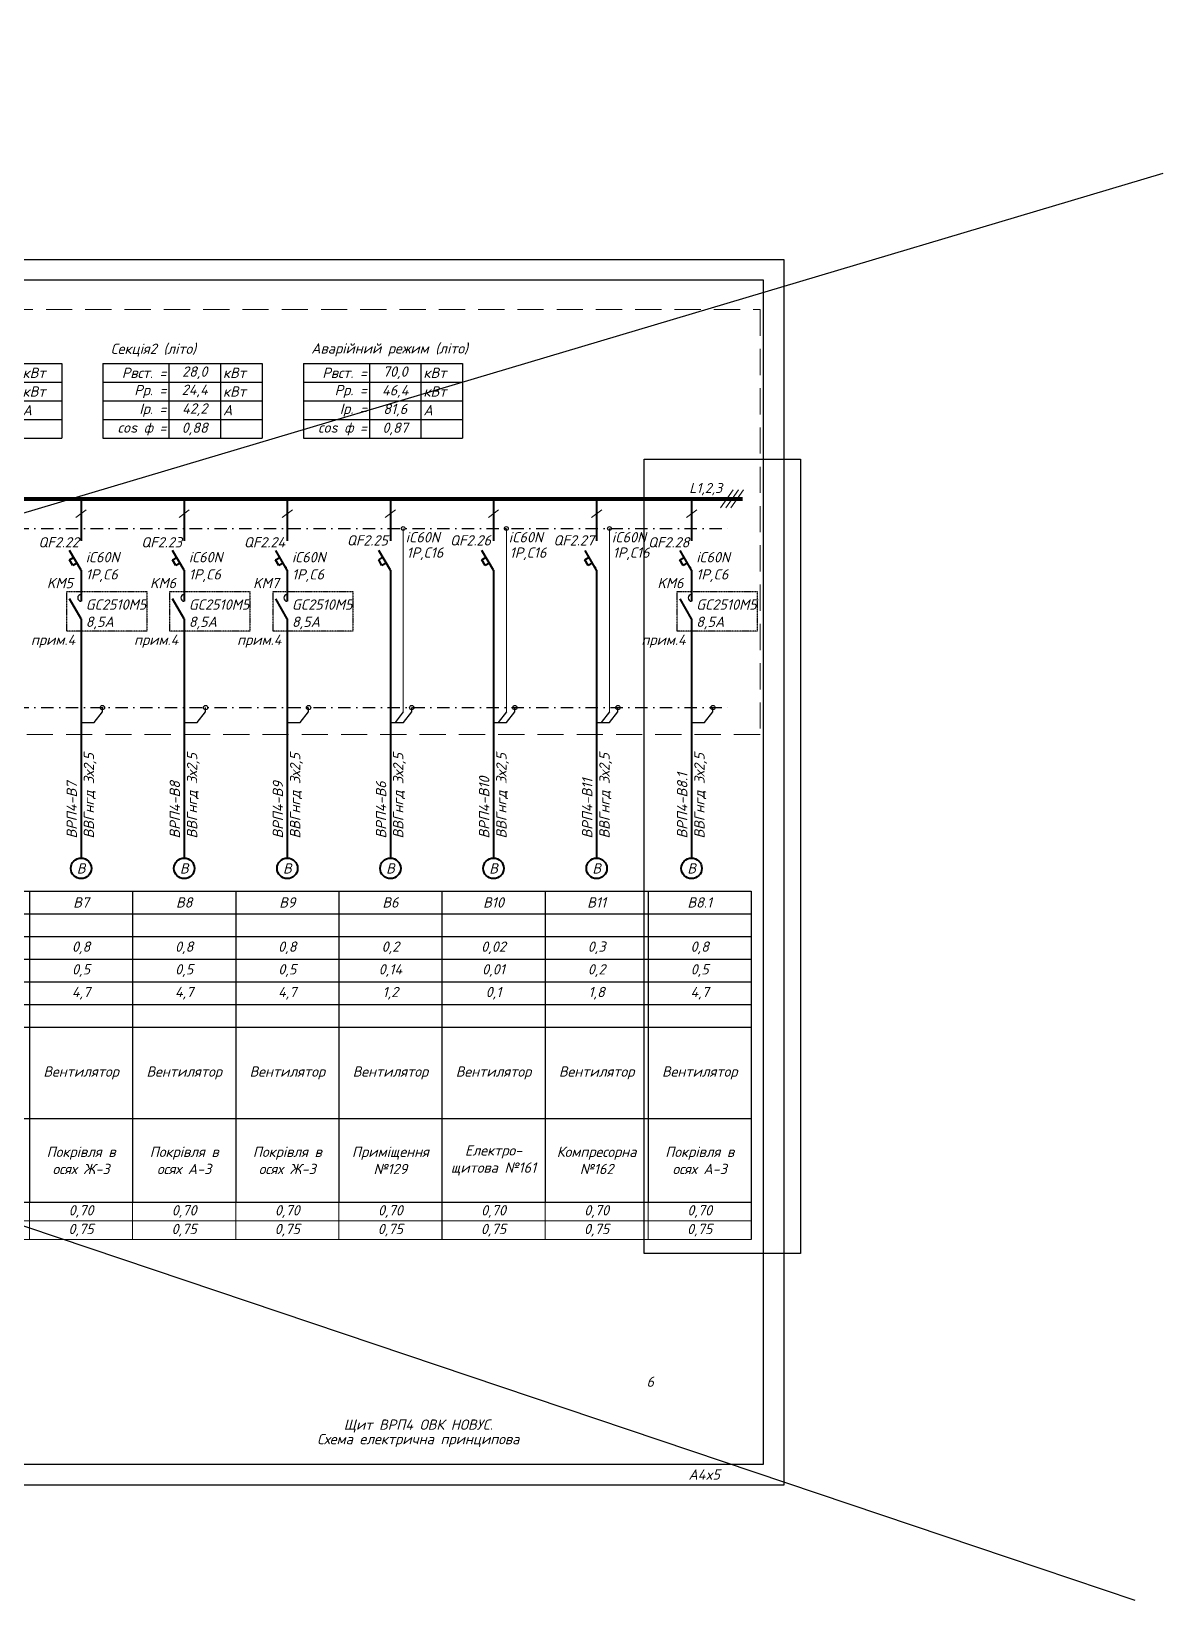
# Model space of a CAD drawing. Header units: millimetres. Extents: x -122434 to 1506205, y -201405 to 386015.
# Drawn here: x 273450 to 300887, y 190448 to 228886 of the extents above; entities that cross this region are included whole.
import ezdxf
from ezdxf.enums import TextEntityAlignment as Align

# ---------------------------------------------------------------- set-up
doc = ezdxf.new("R2010")
doc.units = ezdxf.units.MM
for name, pattern in [('DASHDOTX2', [2, 1, -0.5, 0, -0.5]), ('DASHED', [9.525, 6.35, -3.175]), ('DASHED2', [4.5, 3, -1.5])]:
    doc.linetypes.add(name, pattern=pattern)
doc.layers.get('Defpoints').update_dxf_attribs({"color": 4})
doc.layers.add('Схема', color=7, linetype='Continuous')
doc.styles.add('GOST 2.304', font='isocpeui.ttf')
doc.styles.add('ICO', font='isocpeui.ttf')
doc.styles.add('ГОСТ 2.304', font='isocpeui.ttf')

# ---------------------------------------------------------------- blocks, each defined once
blk = doc.blocks.new('*T194')
at = {"color": 0, "lineweight": -2, "transparency": 16777216}
for p, q in [((0, 0), (4000, 0)), ((0, 0), (0, -7540)), ((6500, 0), (11500, 0)), ((9000, 0), (9000, -7540)), ((11500, 0), (11500, -7540)), ((14000, 0), (14000, -2200)), ((16500, 0), (16500, -7540)), ((19000, 0), (19000, -7540)), ((21500, 0), (21500, -7540)), ((24000, 0), (24000, -7540)), ((26500, 0), (26500, -7540)), ((29000, 0), (29000, -7540)), ((31500, 0), (31500, -7540)), ((34000, 0), (34000, -7540)), ((36200, 0), (36200, -7540)), ((41200, 0), (41200, -7540)), ((73700, 0), (73700, -7540)), ((76200, 0), (76200, -3300)), ((78700, 0), (78700, -3300)), ((81200, 0), (81200, -3300)), ((83700, 0), (83700, -3300)), ((86200, 0), (86200, -3300)), ((88700, 0), (88700, -3300)), ((91200, 0), (91200, -3300)), ((93700, 0), (93700, -3300)), ((96200, 0), (96200, -3300)), ((98700, 0), (98700, -3300)), ((101200, 0), (101200, -3300)), ((0, -550), (101200, -550)), ((4000, -550), (4000, -2750)), ((6500, -550), (6500, -2200)), ((38700, -550), (38700, -2200)), ((43700, -550), (43700, -7540)), ((46200, -550), (46200, -3300)), ((48700, -550), (48700, -7540)), ((51200, -550), (51200, -7540)), ((53700, -550), (53700, -3300)), ((56200, -550), (56200, -3300)), ((58700, -550), (58700, -3300)), ((61200, -550), (61200, -3300)), ((63700, -550), (63700, -3300)), ((66200, -550), (66200, -3300)), ((68700, -550), (68700, -3300)), ((71200, -550), (71200, -3300)), ((0, -1100), (21500, -1100)), ((24000, -1100), (101200, -1100)), ((0, -1650), (101200, -1650)), ((0, -2200), (36200, -2200)), ((51200, -2200), (101200, -2200)), ((0, -2750), (4000, -2750)), ((6500, -2750), (11500, -2750)), ((6500, -2750), (6500, -3300)), ((14000, -2750), (14000, -7540)), ((34000, -2750), (36200, -2750)), ((38700, -2750), (38700, -3300)), ((71200, -2750), (73700, -2750)), ((0, -3300), (101200, -3300)), ((4000, -3300), (4000, -7540)), ((0, -5515), (76200, -5515)), ((6500, -5515), (6500, -7540)), ((38700, -5515), (38700, -7540)), ((46200, -5515), (46200, -7540)), ((53700, -5515), (53700, -7540)), ((56200, -5515), (56200, -7540)), ((58700, -5515), (58700, -7540)), ((61200, -5515), (61200, -7540)), ((63700, -5515), (63700, -7540)), ((66200, -5515), (66200, -7540)), ((68700, -5515), (68700, -7540)), ((71200, -5515), (71200, -7540)), ((76200, -5515), (76200, -7540)), ((78700, -5515), (101200, -5515)), ((78700, -5515), (78700, -7540)), ((81200, -5515), (81200, -7540)), ((83700, -5515), (83700, -7540)), ((86200, -5515), (86200, -7540)), ((88700, -5515), (88700, -7540)), ((91200, -5515), (91200, -7540)), ((93700, -5515), (93700, -7540)), ((96200, -5515), (96200, -7540)), ((98700, -5515), (98700, -7540)), ((101200, -5515), (101200, -7540)), ((0, -7540), (101200, -7540))]:
    blk.add_line(p, q, dxfattribs=at)
at = {"color": 0, "linetype": 'ByBlock', "lineweight": -2, "transparency": 16777216}
for p, q in [((4000, 0), (6500, 0)), ((4000, 0), (4000, -550)), ((6500, 0), (6500, -550)), ((11500, 0), (101200, 0)), ((38700, 0), (38700, -550)), ((43700, 0), (43700, -550)), ((46200, 0), (46200, -550)), ((48700, 0), (48700, -550)), ((51200, 0), (51200, -550)), ((53700, 0), (53700, -550)), ((56200, 0), (56200, -550)), ((58700, 0), (58700, -550)), ((61200, 0), (61200, -550)), ((63700, 0), (63700, -550)), ((66200, 0), (66200, -550)), ((68700, 0), (68700, -550)), ((71200, 0), (71200, -550)), ((21500, -1100), (24000, -1100)), ((6500, -2200), (6500, -2750)), ((14000, -2200), (14000, -2750)), ((36200, -2200), (51200, -2200)), ((38700, -2200), (38700, -2750)), ((4000, -2750), (6500, -2750)), ((4000, -2750), (4000, -3300)), ((11500, -2750), (34000, -2750)), ((36200, -2750), (71200, -2750)), ((73700, -2750), (101200, -2750)), ((6500, -3300), (6500, -5515)), ((38700, -3300), (38700, -5515)), ((46200, -3300), (46200, -5515)), ((53700, -3300), (53700, -5515)), ((56200, -3300), (56200, -5515)), ((58700, -3300), (58700, -5515)), ((61200, -3300), (61200, -5515)), ((63700, -3300), (63700, -5515)), ((66200, -3300), (66200, -5515)), ((68700, -3300), (68700, -5515)), ((71200, -3300), (71200, -5515)), ((76200, -3300), (76200, -5515)), ((78700, -3300), (78700, -5515)), ((81200, -3300), (81200, -5515)), ((83700, -3300), (83700, -5515)), ((86200, -3300), (86200, -5515)), ((88700, -3300), (88700, -5515)), ((91200, -3300), (91200, -5515)), ((93700, -3300), (93700, -5515)), ((96200, -3300), (96200, -5515)), ((98700, -3300), (98700, -5515)), ((101200, -3300), (101200, -5515)), ((76200, -5515), (78700, -5515)), ((93700, -7540), (93700, -8447)), ((101200, -7540), (101200, -8447))]:
    blk.add_line(p, q, dxfattribs=at)
at = {"layer": 'Defpoints', "color": 8, "linetype": 'ByBlock', "lineweight": 0, "transparency": 16777216}
for p, q in [((0, -7540), (0, -8447)), ((4000, -7540), (4000, -8447)), ((6500, -7540), (6500, -8447)), ((9000, -7540), (9000, -8447)), ((11500, -7540), (11500, -8447)), ((14000, -7540), (14000, -8447)), ((16500, -7540), (16500, -8447)), ((19000, -7540), (19000, -8447)), ((21500, -7540), (21500, -8447)), ((24000, -7540), (24000, -8447)), ((26500, -7540), (26500, -8447)), ((29000, -7540), (29000, -8447)), ((31500, -7540), (31500, -8447)), ((34000, -7540), (34000, -8447)), ((36200, -7540), (36200, -8447)), ((38700, -7540), (38700, -8447)), ((41200, -7540), (41200, -8447)), ((43700, -7540), (43700, -8447)), ((46200, -7540), (46200, -8447)), ((48700, -7540), (48700, -8447)), ((51200, -7540), (51200, -8447)), ((53700, -7540), (53700, -8447)), ((56200, -7540), (56200, -8447)), ((58700, -7540), (58700, -8447)), ((61200, -7540), (61200, -8447)), ((63700, -7540), (63700, -8447)), ((66200, -7540), (66200, -8447)), ((68700, -7540), (68700, -8447)), ((71200, -7540), (71200, -8447)), ((73700, -7540), (73700, -8447)), ((76200, -7540), (76200, -8447)), ((78700, -7540), (78700, -8447)), ((81200, -7540), (81200, -8447)), ((83700, -7540), (83700, -8447)), ((86200, -7540), (86200, -8447)), ((88700, -7540), (88700, -8447)), ((91200, -7540), (91200, -8447)), ((96200, -7540), (96200, -8447)), ((98700, -7540), (98700, -8447)), ((0, -7994), (101200, -7994)), ((0, -8447), (101200, -8447))]:
    blk.add_line(p, q, dxfattribs=at)
at = {"color": 0, "transparency": 16777216, "char_height": 250, "attachment_point": 5, "style": 'ГОСТ 2.304'}
for s, insert, width in [('Номер по плану', (2000, -275), 3880), ('П3', (5250, -275), 2380), ('ВРП4-Гр.1', (12750, -275), 2380), ('EK-1', (15250, -275), 2380), ('EK-2', (17750, -275), 2380), ('EK-3', (20250, -275), 2380), ('EK-4', (22750, -275), 2380), ('EK-5', (25250, -275), 2380), ('EK-6', (27750, -275), 2380), ('EK-7', (30250, -275), 2380), ('EK-8', (32750, -275), 2380), ('ПВ4', (37450, -275), 2380), ('ККБ1', (39950, -275), 2380), ('А1', (44950, -275), 2380), ('А2', (47450, -275), 2380), ('К1', (52450, -275), 2380), ('К2', (54950, -275), 2380), ('К3', (57450, -275), 2380), ('К4', (59950, -275), 2380), ('К5', (62450, -275), 2380), ('К6', (64950, -275), 2380), ('К8', (67450, -275), 2380), ('К8А', (69950, -275), 2380), ('В2', (74950, -275), 2380), ('В2.1', (77450, -275), 2380), ('В3', (79950, -275), 2380), ('В5', (82450, -275), 2380), ('В7', (84950, -275), 2380), ('В8', (87450, -275), 2380), ('В9', (89950, -275), 2380), ('В6', (92450, -275), 2380), ('В10', (94950, -275), 2380), ('В11', (97450, -275), 2380), ('В8.1', (99950, -275), 2380), ('Тип', (2000, -825), 3880), ('Рвст., кВт', (2000, -1375), 3880), ('90,0', (5250, -1375), 2380), ('3,3', (12750, -1375), 2380), ('2,5', (15250, -1375), 2380), ('2,5', (17750, -1375), 2380), ('1,5', (20250, -1375), 2380), ('2,0', (22750, -1375), 2380), ('4,0', (25250, -1375), 2380), ('1,5', (27750, -1375), 2380), ('3,5', (30250, -1375), 2380), ('2,5', (32750, -1375), 2380), ('78,0', (37450, -1375), 2380), ('10,9', (39950, -1375), 2380), ('15,0', (44950, -1375), 2380), ('15,0', (47450, -1375), 2380), ('1,0', (52450, -1375), 2380), ('1,0', (54950, -1375), 2380), ('1,0', (57450, -1375), 2380), ('1,0', (59950, -1375), 2380), ('1,0', (62450, -1375), 2380), ('1,0', (64950, -1375), 2380), ('1,5', (67450, -1375), 2380), ('1,5', (69950, -1375), 2380), ('0,3', (74950, -1375), 2380), ('0,3', (77450, -1375), 2380), ('0,05', (79950, -1375), 2380), ('0,12', (82450, -1375), 2380), ('0,8', (84950, -1375), 2380), ('0,8', (87450, -1375), 2380), ('0,8', (89950, -1375), 2380), ('0,2', (92450, -1375), 2380), ('0,02', (94950, -1375), 2380), ('0,3', (97450, -1375), 2380), ('0,8', (99950, -1375), 2380), ('Рр., кВт', (2000, -1925), 3880), ('81,0', (5250, -1925), 2380), ('3,3', (12750, -1925), 2380), ('2,3', (15250, -1925), 2380), ('2,3', (17750, -1925), 2380), ('1,4', (20250, -1925), 2380), ('1,8', (22750, -1925), 2380), ('3,6', (25250, -1925), 2380), ('1,4', (27750, -1925), 2380), ('3,2', (30250, -1925), 2380), ('2,3', (32750, -1925), 2380), ('70,2', (37450, -1925), 2380), ('10,9', (39950, -1925), 2380), ('13,5', (44950, -1925), 2380), ('13,5', (47450, -1925), 2380), ('0,9', (52450, -1925), 2380), ('0,9', (54950, -1925), 2380), ('0,9', (57450, -1925), 2380), ('0,9', (59950, -1925), 2380), ('0,9', (62450, -1925), 2380), ('0,9', (64950, -1925), 2380), ('1,4', (67450, -1925), 2380), ('1,4', (69950, -1925), 2380), ('0,2', (74950, -1925), 2380), ('0,2', (77450, -1925), 2380), ('0,04', (79950, -1925), 2380), ('0,08', (82450, -1925), 2380), ('0,5', (84950, -1925), 2380), ('0,5', (87450, -1925), 2380), ('0,5', (89950, -1925), 2380), ('0,14', (92450, -1925), 2380), ('0,01', (94950, -1925), 2380), ('0,2', (97450, -1925), 2380), ('0,5', (99950, -1925), 2380), ('Іном.', (2000, -2475), 3880), ('142,6', (5250, -2475), 2380), ('5,1', (12750, -2475), 2380), ('11,4', (15250, -2475), 2380), ('11,4', (17750, -2475), 2380), ('6,8', (20250, -2475), 2380), ('9,1', (22750, -2475), 2380), ('18,2', (25250, -2475), 2380), ('6,8', (27750, -2475), 2380), ('15,9', (30250, -2475), 2380), ('11,4', (32750, -2475), 2380), ('123,6', (37450, -2475), 2380), ('18,4', (39950, -2475), 2380), ('23,8', (44950, -2475), 2380), ('23,8', (47450, -2475), 2380), ('5,1', (52450, -2475), 2380), ('5,1', (54950, -2475), 2380), ('5,1', (57450, -2475), 2380), ('5,1', (59950, -2475), 2380), ('5,1', (62450, -2475), 2380), ('5,1', (64950, -2475), 2380), ('7,6', (67450, -2475), 2380), ('7,6', (69950, -2475), 2380), ('1,8', (74950, -2475), 2380), ('1,8', (77450, -2475), 2380), ('0,3', (79950, -2475), 2380), ('0,7', (82450, -2475), 2380), ('4,7', (84950, -2475), 2380), ('4,7', (87450, -2475), 2380), ('4,7', (89950, -2475), 2380), ('1,2', (92450, -2475), 2380), ('0,1', (94950, -2475), 2380), ('1,8', (97450, -2475), 2380), ('4,7', (99950, -2475), 2380), ('Іп', (2000, -3025), 3880), ('Кабельний обігрів місця стоку конденсату П3', (12750, -4408), 2380), ('Компресорно- конденсатор- ний блок для ПВ4', (39950, -4408), 2380), ('Відключення обладнання при пожежі', (42450, -4408), 2380), ('Кондиціонер К1      (зовнішній блок)', (52450, -4408), 2380), ('Кондиціонер К2    (зовнішній блок)', (54950, -4408), 2380), ('Кондиціонер К3     (зовнішній блок)', (57450, -4408), 2380), ('Кондиціонер К4    (зовнішній блок)', (59950, -4408), 2380), ('Кондиціонер К5    (зовнішній блок)', (62450, -4408), 2380), ('Кондиціонер К6    (зовнішній блок)', (64950, -4408), 2380), ('Кондиціонер К8     (зовнішній блок)', (67450, -4408), 2380), ('Кондиціонер К8А   (зовнішній блок)', (69950, -4408), 2380), ('{\\T0.95;\\C7;Найменування обладнання за планом}', (2000, -4408), 3880), ('Управління обігрівом ', (7750, -4408), 2380), ('Конвектори {\\C256;К156, К157}', (15250, -4408), 2380), ('Конвектори К150, К151', (20250, -4408), 2380), ('Конвектори К136, К137, К144', (22750, -4408), 2380), ('Конвектори К145.1, К145.2, К146', (25250, -4408), 2380), ('Конвектор К102, К106, К107', (30250, -4408), 2380), ('Тепловенти- лятор А1', (44950, -4408), 2380), ('Тепловенти- лятор А2', (47450, -4408), 2380), ('Вентсистема', (5250, -4408), 2380), ('Конвектор К162', (17750, -4408), 2380), ('Конвектор К134', (27750, -4408), 2380), ('Конвектор К163', (32750, -4408), 2380), ('Вентсистема', (37450, -4408), 2380), ('Резерв', (49950, -4408), 2380), ('Резерв', (72450, -4408), 2380), ('Вентилятор', (74950, -4408), 2380), ('Вентилятор', (77450, -4408), 2380), ('Вентилятор', (79950, -4408), 2380), ('Вентилятор', (82450, -4408), 2380), ('Вентилятор', (84950, -4408), 2380), ('Вентилятор', (87450, -4408), 2380), ('Вентилятор', (89950, -4408), 2380), ('Вентилятор', (92450, -4408), 2380), ('Вентилятор', (94950, -4408), 2380), ('Вентилятор', (97450, -4408), 2380), ('Вентилятор', (99950, -4408), 2380), ('Приміщення  №136, №137, №144', (22750, -6528), 2380), ('Приміщення  №102, №106, №107', (30250, -6528), 2380), ('{\\T0.95;\\C7;Місце встановлення}', (2000, -6528), 3880), ('Покрівля в осях В-10', (5250, -6528), 2380), ('Покрівля в осях В-10', (12750, -6528), 2380), ('Приміщення  №156, №157', (15250, -6528), 2380), ('Приміщення  №162', (17750, -6528), 2380), ('Приміщення  №150, №151', (20250, -6528), 2380), ('Приміщення  №145, №146', (25250, -6528), 2380), ('Приміщення  №134', (27750, -6528), 2380), ('Приміщення  №163', (32750, -6528), 2380), ('Венткамера №163', (37450, -6528), 2380), ('Покрівля в осях В-1', (39950, -6528), 2380), ('Приміщення №102', (44950, -6528), 2380), ('Приміщення №152', (47450, -6528), 2380), ('Покрівля в осях В-1', (52450, -6528), 2380), ('Покрівля в осях В-1', (54950, -6528), 2380), ('Покрівля в осях В-1', (57450, -6528), 2380), ('Покрівля в осях Д-1', (59950, -6528), 2380), ('Покрівля в осях Д-1', (62450, -6528), 2380), ('Покрівля в осях А-3', (64950, -6528), 2380), ('Покрівля в осях В-1', (67450, -6528), 2380), ('Покрівля в осях В-1', (69950, -6528), 2380), ('Покрівля в осях Г-5', (74950, -6528), 2380), ('Покрівля в осях Г-5', (77450, -6528), 2380), ('Покрівля в осях Ж-3', (79950, -6528), 2380), ('Покрівля в осях А-3', (82450, -6528), 2380), ('Покрівля в осях Ж-3', (84950, -6528), 2380), ('Покрівля в осях А-3', (87450, -6528), 2380), ('Покрівля в осях Ж-3', (89950, -6528), 2380), ('Приміщення №129', (92450, -6528), 2380), ('Електро- щитова №161', (94950, -6528), 2380), ('Компресорна №162', (97450, -6528), 2380), ('Покрівля в осях А-3', (99950, -6528), 2380)]:
    blk.add_mtext(s, dxfattribs=dict(at, insert=insert, width=width))
at = {"color": 7, "true_color": 0xffffff, "transparency": 16777216, "char_height": 250, "attachment_point": 5, "style": 'ГОСТ 2.304'}
for s, insert, width in [('Кп', (2000, -7767), 3880), ('0,90', (5250, -7767), 2380), ('1', (12750, -7767), 2380), ('0,90', (15250, -7767), 2380), ('0,90', (17750, -7767), 2380), ('0,90', (20250, -7767), 2380), ('0,90', (22750, -7767), 2380), ('0,90', (25250, -7767), 2380), ('0,90', (27750, -7767), 2380), ('0,90', (30250, -7767), 2380), ('0,90', (32750, -7767), 2380), ('0,90', (37450, -7767), 2380), ('1,00', (39950, -7767), 2380), ('0,90', (44950, -7767), 2380), ('0,90', (47450, -7767), 2380), ('1,00', (49950, -7767), 2380), ('0,90', (52450, -7767), 2380), ('0,90', (54950, -7767), 2380), ('0,90', (57450, -7767), 2380), ('0,90', (59950, -7767), 2380), ('0,90', (62450, -7767), 2380), ('0,90', (64950, -7767), 2380), ('0,90', (67450, -7767), 2380), ('0,90', (69950, -7767), 2380), ('0,00', (72450, -7767), 2380), ('0,70', (74950, -7767), 2380), ('0,70', (77450, -7767), 2380), ('0,70', (79950, -7767), 2380), ('0,70', (82450, -7767), 2380), ('0,70', (84950, -7767), 2380), ('0,70', (87450, -7767), 2380), ('0,70', (89950, -7767), 2380), ('0,70', (92450, -7767), 2380), ('0,70', (94950, -7767), 2380), ('0,70', (97450, -7767), 2380), ('0,70', (99950, -7767), 2380), ('cos ф', (2000, -8220), 3880), ('0,96', (5250, -8220), 2380), ('0,98', (12750, -8220), 2380), ('1,00', (15250, -8220), 2380), ('1,00', (17750, -8220), 2380), ('1,00', (20250, -8220), 2380), ('1,00', (22750, -8220), 2380), ('1,00', (25250, -8220), 2380), ('1,00', (27750, -8220), 2380), ('1,00', (30250, -8220), 2380), ('1,00', (32750, -8220), 2380), ('0,96', (37450, -8220), 2380), ('0,90', (39950, -8220), 2380), ('0,96', (44950, -8220), 2380), ('0,96', (47450, -8220), 2380), ('0,90', (49950, -8220), 2380), ('0,90', (52450, -8220), 2380), ('0,90', (54950, -8220), 2380), ('0,90', (57450, -8220), 2380), ('0,90', (59950, -8220), 2380), ('0,90', (62450, -8220), 2380), ('0,90', (64950, -8220), 2380), ('0,90', (67450, -8220), 2380), ('0,90', (69950, -8220), 2380), ('0,00', (72450, -8220), 2380), ('0,75', (74950, -8220), 2380), ('0,75', (77450, -8220), 2380), ('0,75', (79950, -8220), 2380), ('0,75', (82450, -8220), 2380), ('0,75', (84950, -8220), 2380), ('0,75', (87450, -8220), 2380), ('0,75', (89950, -8220), 2380), ('0,75', (92450, -8220), 2380), ('0,75', (94950, -8220), 2380), ('0,75', (97450, -8220), 2380), ('0,75', (99950, -8220), 2380)]:
    blk.add_mtext(s, dxfattribs=dict(at, insert=insert, width=width))
blk = doc.blocks.new('*T198')
at = {"color": 0, "lineweight": -2, "transparency": 16777216}
for p, q in [((0, 0), (1600, 0)), ((0, 0), (0, -1813)), ((1600, 0), (1600, -1813)), ((2850, 0), (3860, 0)), ((2850, 0), (2850, -1360)), ((3860, 0), (3860, -1813)), ((0, -453), (3860, -453)), ((0, -907), (3860, -907)), ((0, -1360), (3860, -1360)), ((0, -1813), (3860, -1813))]:
    blk.add_line(p, q, dxfattribs=at)
at = {"color": 0, "linetype": 'ByBlock', "lineweight": -2, "transparency": 16777216}
for p, q in [((1600, 0), (2850, 0)), ((2850, -1360), (2850, -1813))]:
    blk.add_line(p, q, dxfattribs=at)
at = {"color": 0, "transparency": 16777216, "char_height": 250, "style": 'ГОСТ 2.304'}
for s, insert, width, attachment_point in [('Рвст. =', (1540, -227), 1480, 6), ('42,0', (2225, -227), 1130, 5), ('кВт', (2910, -227), 890, 4), ('Рр. =', (1540, -680), 1480, 6), ('22,0', (2225, -513), 1130, 2), ('кВт', (2910, -680), 890, 4), ('Ір. =', (1540, -1133), 1480, 6), ('39,4', (2225, -967), 1130, 2), ('А', (2910, -1133), 890, 4), ('сos ф =', (1540, -1587), 1480, 6), ('0,85', (2225, -1587), 1130, 5)]:
    blk.add_mtext(s, dxfattribs=dict(at, insert=insert, width=width, attachment_point=attachment_point))
blk = doc.blocks.new('*T199')
at = {"color": 0, "lineweight": -2, "transparency": 16777216}
for p, q in [((0, 0), (1600, 0)), ((0, 0), (0, -1813)), ((1600, 0), (1600, -1813)), ((2850, 0), (3860, 0)), ((2850, 0), (2850, -1813)), ((3860, 0), (3860, -1813)), ((0, -453), (3860, -453)), ((0, -907), (3860, -907)), ((0, -1360), (3860, -1360)), ((0, -1813), (3860, -1813))]:
    blk.add_line(p, q, dxfattribs=at)
at = {"color": 0, "linetype": 'ByBlock', "lineweight": -2, "transparency": 16777216}
blk.add_line((1600, 0), (2850, 0), dxfattribs=at)
at = {"color": 0, "transparency": 16777216, "char_height": 250, "style": 'ГОСТ 2.304'}
for s, insert, width, attachment_point in [('Рвст. =', (1540, -227), 1480, 6), ('28,0', (2225, -227), 1130, 5), ('кВт', (2910, -227), 890, 4), ('Рр. =', (1540, -680), 1480, 6), ('24,4', (2225, -513), 1130, 2), ('кВт', (2910, -680), 890, 4), ('Ір. =', (1540, -1133), 1480, 6), ('42,2', (2225, -967), 1130, 2), ('А', (2910, -1133), 890, 4), ('сos ф =', (1540, -1587), 1480, 6), ('0,88', (2225, -1587), 1130, 5)]:
    blk.add_mtext(s, dxfattribs=dict(at, insert=insert, width=width, attachment_point=attachment_point))
blk = doc.blocks.new('*T200')
at = {"color": 0, "lineweight": -2, "transparency": 16777216}
for p, q in [((0, 0), (1600, 0)), ((0, 0), (0, -1813)), ((1600, 0), (1600, -1813)), ((2850, 0), (3860, 0)), ((2850, 0), (2850, -1813)), ((3860, 0), (3860, -1813)), ((0, -453), (3860, -453)), ((0, -907), (3860, -907)), ((0, -1360), (3860, -1360)), ((0, -1813), (3860, -1813))]:
    blk.add_line(p, q, dxfattribs=at)
at = {"color": 0, "linetype": 'ByBlock', "lineweight": -2, "transparency": 16777216}
blk.add_line((1600, 0), (2850, 0), dxfattribs=at)
at = {"color": 0, "transparency": 16777216, "char_height": 250, "style": 'ГОСТ 2.304'}
for s, insert, width, attachment_point in [('Рвст. =', (1540, -227), 1480, 6), ('70,0', (2225, -227), 1130, 5), ('кВт', (2910, -227), 890, 4), ('Рр. =', (1540, -680), 1480, 6), ('46,4', (2225, -680), 1130, 5), ('кВт', (2910, -680), 890, 4), ('Ір. =', (1540, -1133), 1480, 6), ('81,6', (2225, -1133), 1130, 5), ('А', (2910, -1133), 890, 4), ('сos ф =', (1540, -1587), 1480, 6), ('0,87', (2225, -1587), 1130, 5)]:
    blk.add_mtext(s, dxfattribs=dict(at, insert=insert, width=width, attachment_point=attachment_point))
blk = doc.blocks.new('*U161')
at = {"color": 0, "lineweight": 40}
for p, q in [((0, 0), (0, -1005)), ((-284, -1468), (-180, -1408)), ((-204, -1607), (-284, -1468)), ((0, -1720), (-280, -1240)), ((-100, -1547), (-204, -1607))]:
    blk.add_line(p, q, dxfattribs=at)
at = {"color": 0, "lineweight": 13}
blk.add_line((-124, -441), (124, -256), dxfattribs=at)
at = {"color": 0, "lineweight": 9}
for p, q in [((311, -711), (311, -1240)), ((311, -1240), (311, -1720)), ((311, -2461), (311, -1720)), ((311, -2941), (311, -2461)), ((311, -5151), (311, -2941))]:
    blk.add_line(p, q, dxfattribs=at)
at = {"lineweight": 40}
for p, q in [((0, -1720), (0, -2226)), ((0, -2226), (0, -2941)), ((0, -2941), (0, -4529))]:
    blk.add_line(p, q, dxfattribs=at)
at = {"color": 0}
blk.add_circle((311, -711), 46.3, dxfattribs=at)
at = {"color": 0, "lineweight": 40}
blk.add_point((-37, -1659), dxfattribs=at)
at = {"style": 'ГОСТ 2.304'}
blk.add_attdef('QF', text='', height=250, dxfattribs=at).set_placement((-61, -997), align=Align.MIDDLE_RIGHT)
at = {"lineweight": 50, "style": 'ГОСТ 2.304'}
for tag, p in [('ТYPE', (369, -1046)), ('CURRENT', (391, -1419))]:
    blk.add_attdef(tag, p, '', height=250, dxfattribs=at)
blk = doc.blocks.new('Рамка А4х5')
at = {"lineweight": 30, "ltscale": 100}
blk.add_lwpolyline([(20, 5), (1045, 5), (1045, 292), (20, 292)], close=True, dxfattribs=at)
at = {"layer": 'Defpoints', "ltscale": 100}
blk.add_lwpolyline([(0, 0), (1050, 0), (1050, 297), (0, 297)], close=True, dxfattribs=at)
at = {"linetype": 'Continuous', "style": 'ГОСТ 2.304'}
blk.add_text('А4x5', height=2.5, dxfattribs=at).set_placement((1026.77, 1.24))

msp = doc.modelspace()

# ---------------------------------------------------------------- linework, layer by layer
at = {"lineweight": 15, "ltscale": 300}
for p, q in [((290460, 217778), (290154, 217341)), ((290584, 217778), (290278, 217341)), ((290708, 217778), (290402, 217341))]:
    msp.add_line(p, q, dxfattribs=at)
at = {"color": 0, "lineweight": 13}
for p, q in [((274523, 217111), (274771, 217296)), ((277023, 217111), (277271, 217296)), ((279523, 217111), (279771, 217296)), ((289325, 217111), (289573, 217296))]:
    msp.add_line(p, q, dxfattribs=at)
at = {"color": 0, "lineweight": 40}
for p, q in [((274647, 217552), (274647, 216547)), ((277147, 217552), (277147, 216547)), ((279647, 217552), (279647, 216547)), ((289449, 217552), (289449, 216547)), ((274363, 216083), (274467, 216143)), ((274443, 215945), (274363, 216083)), ((274647, 215832), (274367, 216312)), ((276863, 216083), (276967, 216143)), ((276943, 215945), (276863, 216083)), ((277147, 215832), (276867, 216312)), ((279363, 216083), (279467, 216143)), ((279443, 215945), (279363, 216083)), ((279647, 215832), (279367, 216312)), ((289165, 216083), (289269, 216143)), ((289245, 215945), (289165, 216083)), ((289449, 215832), (289169, 216312)), ((274547, 216005), (274443, 215945)), ((277047, 216005), (276943, 215945)), ((279547, 216005), (279443, 215945)), ((289349, 216005), (289245, 215945)), ((274647, 214654), (274367, 215134)), ((277147, 214654), (276867, 215134)), ((279647, 214654), (279367, 215134)), ((289449, 214654), (289169, 215134))]:
    msp.add_line(p, q, dxfattribs=at)
at = {"color": 0, "linetype": 'DASHDOTX2', "ltscale": 300}
msp.add_line((194465, 216840), (290426, 216840), dxfattribs=at)
at = {"lineweight": 40}
for p, q in [((274647, 215832), (274647, 215325)), ((277147, 215832), (277147, 215325)), ((279647, 215832), (279647, 215325)), ((289449, 215832), (289449, 215325)), ((274647, 215325), (274647, 215078)), ((277147, 215325), (277147, 215078)), ((279647, 215325), (279647, 215078)), ((289449, 215325), (289449, 215078)), ((274647, 214654), (274647, 214610)), ((274647, 214654), (274647, 213869)), ((274647, 214610), (274647, 213022)), ((277147, 214654), (277147, 214610)), ((277147, 214654), (277147, 213869)), ((277147, 214610), (277147, 213022)), ((279647, 214654), (279647, 214610)), ((279647, 214654), (279647, 213869)), ((279647, 214610), (279647, 213022)), ((289449, 214654), (289449, 214610)), ((289449, 214654), (289449, 213869)), ((289449, 214610), (289449, 213022)), ((274647, 213022), (274647, 208852)), ((277147, 213022), (277147, 208852)), ((279647, 213022), (279647, 208852)), ((282147, 213022), (282147, 208852)), ((284647, 213022), (284647, 208852)), ((287147, 213022), (287147, 208852)), ((289449, 213022), (289449, 208852))]:
    msp.add_line(p, q, dxfattribs=at)
at = {"linetype": 'DASHDOTX2', "ltscale": 300}
msp.add_line((194465, 212501), (290426, 212501), dxfattribs=at)
at = {"color": 0}
for p, q in [((274962, 212141), (275164, 212401)), ((275164, 212401), (275164, 212501)), ((277462, 212141), (277664, 212401)), ((277664, 212401), (277664, 212501)), ((279962, 212141), (280164, 212401)), ((280164, 212401), (280164, 212501)), ((289764, 212141), (289966, 212401)), ((289966, 212401), (289966, 212501)), ((274638, 212141), (274962, 212141)), ((277138, 212141), (277462, 212141)), ((279638, 212141), (279962, 212141)), ((289440, 212141), (289764, 212141))]:
    msp.add_line(p, q, dxfattribs=at)
at = {"color": 0, "ltscale": 300}
for p, q in [((282458, 212400), (282261, 212141)), ((282462, 212141), (282664, 212401)), ((282664, 212401), (282664, 212501)), ((284958, 212400), (284761, 212141)), ((284962, 212141), (285164, 212401)), ((285164, 212401), (285164, 212501)), ((287458, 212400), (287261, 212141)), ((287462, 212141), (287664, 212401)), ((287664, 212401), (287664, 212501)), ((282138, 212141), (282462, 212141)), ((284638, 212141), (284962, 212141)), ((287138, 212141), (287462, 212141))]:
    msp.add_line(p, q, dxfattribs=at)
at = {"color": 1}
for points in [[(187298, 228886), (300200, 190860)], [(183452, 190448), (300887, 225454)]]:
    msp.add_lwpolyline(points, dxfattribs=at)
at = {"linetype": 'DASHED', "lineweight": 18, "ltscale": 100}
msp.add_lwpolyline([(193787, 222150), (291110, 222150), (291110, 211852), (193787, 211852)], close=True, dxfattribs=at)
at = {"color": 0, "lineweight": 40, "ltscale": 100, "const_width": 100}
msp.add_lwpolyline([(233239, 217552), (290687, 217559)], dxfattribs=at)
at = {"linetype": 'DASHED2', "lineweight": 25}
for points in [[(274301, 215313), (276240, 215313), (276240, 214351), (274301, 214351)], [(276801, 215313), (278740, 215313), (278740, 214351), (276801, 214351)], [(279301, 215313), (281240, 215313), (281240, 214351), (279301, 214351)], [(289103, 215313), (291042, 215313), (291042, 214351), (289103, 214351)]]:
    msp.add_lwpolyline(points, close=True, dxfattribs=at)
at = {"color": 0}
for centre in [(275164, 212501), (277664, 212501), (280164, 212501), (282664, 212501, 0), (285164, 212501, 0), (287664, 212501, 0), (289966, 212501)]:
    msp.add_circle(centre, 51.8, dxfattribs=at)
at = {"color": 0, "lineweight": 40}
for centre in [(274647, 208603), (277147, 208603), (279647, 208603), (282147, 208603), (284647, 208603), (287147, 208603), (289449, 208603)]:
    msp.add_circle(centre, 249, dxfattribs=at)
at = {"lineweight": 30}
for centre in [(274647, 215161), (277147, 215161), (279647, 215161), (289449, 215161)]:
    msp.add_arc(centre, 82.8, 90, 270, dxfattribs=at)
at = {"color": 0, "lineweight": 40}
for p in [(274610, 215893), (277110, 215893), (279610, 215893), (289412, 215893)]:
    msp.add_point(p, dxfattribs=at)
at = {"layer": 'Defpoints'}
msp.add_lwpolyline([(288300, 218526), (292087, 218526), (292087, 199268), (288300, 199268)], close=True, dxfattribs=at)

# ---------------------------------------------------------------- block references
at = {"xscale": 100, "yscale": 100, "zscale": 100}
msp.add_blockref('Рамка А4х5', (186697, 193659), dxfattribs=at)
for name, p in [('*T198', (270318, 220844)), ('*T199', (275178, 220844)), ('*T200', (280038, 220844)), ('*T194', (189697, 208052))]:
    msp.add_blockref(name, p)
at = {"lineweight": 50}
for p, values in [((282147, 217552), {'QF': 'QF2.25', 'ТYPE': 'iC60N', 'CURRENT': '1P,С16'}), ((284647, 217552), {'QF': 'QF2.26', 'ТYPE': 'iC60N', 'CURRENT': '1P,С16'}), ((287147, 217552), {'QF': 'QF2.27', 'ТYPE': 'iC60N', 'CURRENT': '1P,С16'})]:
    msp.add_blockref('*U161', p, dxfattribs=at).add_auto_attribs(values)

# ---------------------------------------------------------------- texts
at = {"color": 0, "lineweight": 9, "style": 'ICO'}
msp.add_text('L1,2,3', height=243.1, dxfattribs=at).set_placement((289393, 217703))
at = {"color": 0, "lineweight": 40, "style": 'GOST 2.304'}
for s, p in [('KM5', (273818, 215395)), ('KM6', (276318, 215395)), ('KM7', (278818, 215395)), ('KM6', (288620, 215395))]:
    msp.add_text(s, height=250, dxfattribs=at).set_placement(p)
at = {"lineweight": 40, "style": 'GOST 2.304'}
for p in [(273430, 214020), (275930, 214020), (278430, 214020), (288232, 214020)]:
    msp.add_text('прим.4', height=250, dxfattribs=at).set_placement(p)
at = {"lineweight": 18, "style": 'GOST 2.304'}
for p in [(274647, 208603), (277147, 208603), (279647, 208603), (282147, 208603), (284647, 208603), (287147, 208603), (289450, 208603)]:
    msp.add_text('В', height=250, dxfattribs=at).set_placement(p, align=Align.MIDDLE_CENTER)
at = {"ltscale": 100, "char_height": 250, "attachment_point": 1, "style": 'ГОСТ 2.304'}
for s, insert in [('Секція2 (літо)', (275367, 221325)), ('Аварійний режим (літо)', (280227, 221334))]:
    msp.add_mtext_dynamic_manual_height_columns(s, width=4941.25, gutter_width=1250, heights=[0], dxfattribs=dict(at, insert=insert))
at = {"color": 7, "linetype": 'Continuous', "char_height": 250, "width": 4000, "attachment_point": 4, "style": 'ГОСТ 2.304'}
for insert in [(274760, 215910, 0), (277260, 215910, 0), (279760, 215910, 0), (289563, 215910, 0)]:
    msp.add_mtext('{\\C256;iС60N\\P1P,C6}', dxfattribs=dict(at, insert=insert))
at = {"color": 7, "linetype": 'Continuous', "char_height": 250, "width": 4000, "attachment_point": 4, "rotation": 90, "style": 'ГОСТ 2.304'}
for s, insert in [('{\\C256;ВРП4-В7\\PВВГнгд 3х2,5}', (274658, 209327)), ('{\\C256;ВРП4-В8\\PВВГнгд 3х2,5}', (277158, 209327)), ('{\\C256;ВРП4-В9\\PВВГнгд 3х2,5}', (279658, 209327)), ('{\\C256;ВРП4-В6\\PВВГнгд 3х2,5}', (282158, 209327)), ('{\\C256;ВРП4-В10\\PВВГнгд 3х2,5}', (284658, 209327)), ('{\\C256;ВРП4-В11\\PВВГнгд 3х2,5}', (287158, 209327)), ('{\\C256;ВРП4-В8.1\\PВВГнгд 3х2,5}', (289460, 209327))]:
    msp.add_mtext(s, dxfattribs=dict(at, insert=insert))
at = {"linetype": 'Continuous', "lineweight": 25, "char_height": 250, "attachment_point": 5, "line_spacing_factor": 0.84, "style": 'GOST 2.304'}
for s, insert, width in [('{\\C7;6}', (288447, 196159), 1500), ('\\pi250;Щит ВРП4 ОВК НОВУС. \\PСхема електрична принципова', (282697, 194909), 7000)]:
    msp.add_mtext(s, dxfattribs=dict(at, insert=insert, width=width))
at = {"style": 'ГОСТ 2.304'}
for tag, p in [('QF2.22', (274594, 216508)), ('QF2.23', (277094, 216508)), ('QF2.24', (279594, 216508)), ('QF2.28', (289396, 216508))]:
    msp.add_attdef(tag, text='QF', height=250, dxfattribs=at).set_placement(p, align=Align.MIDDLE_RIGHT)
at = {"layer": 'Схема', "color": 0, "linetype": 'Continuous', "char_height": 250, "width": 4000, "attachment_point": 4, "style": 'ГОСТ 2.304'}
for insert in [(274759, 214761), (277259, 214761), (279759, 214761), (289561, 214761)]:
    msp.add_mtext('GC2510M5 \\P8,5A', dxfattribs=dict(at, insert=insert))

doc.saveas('drawing.dxf')
